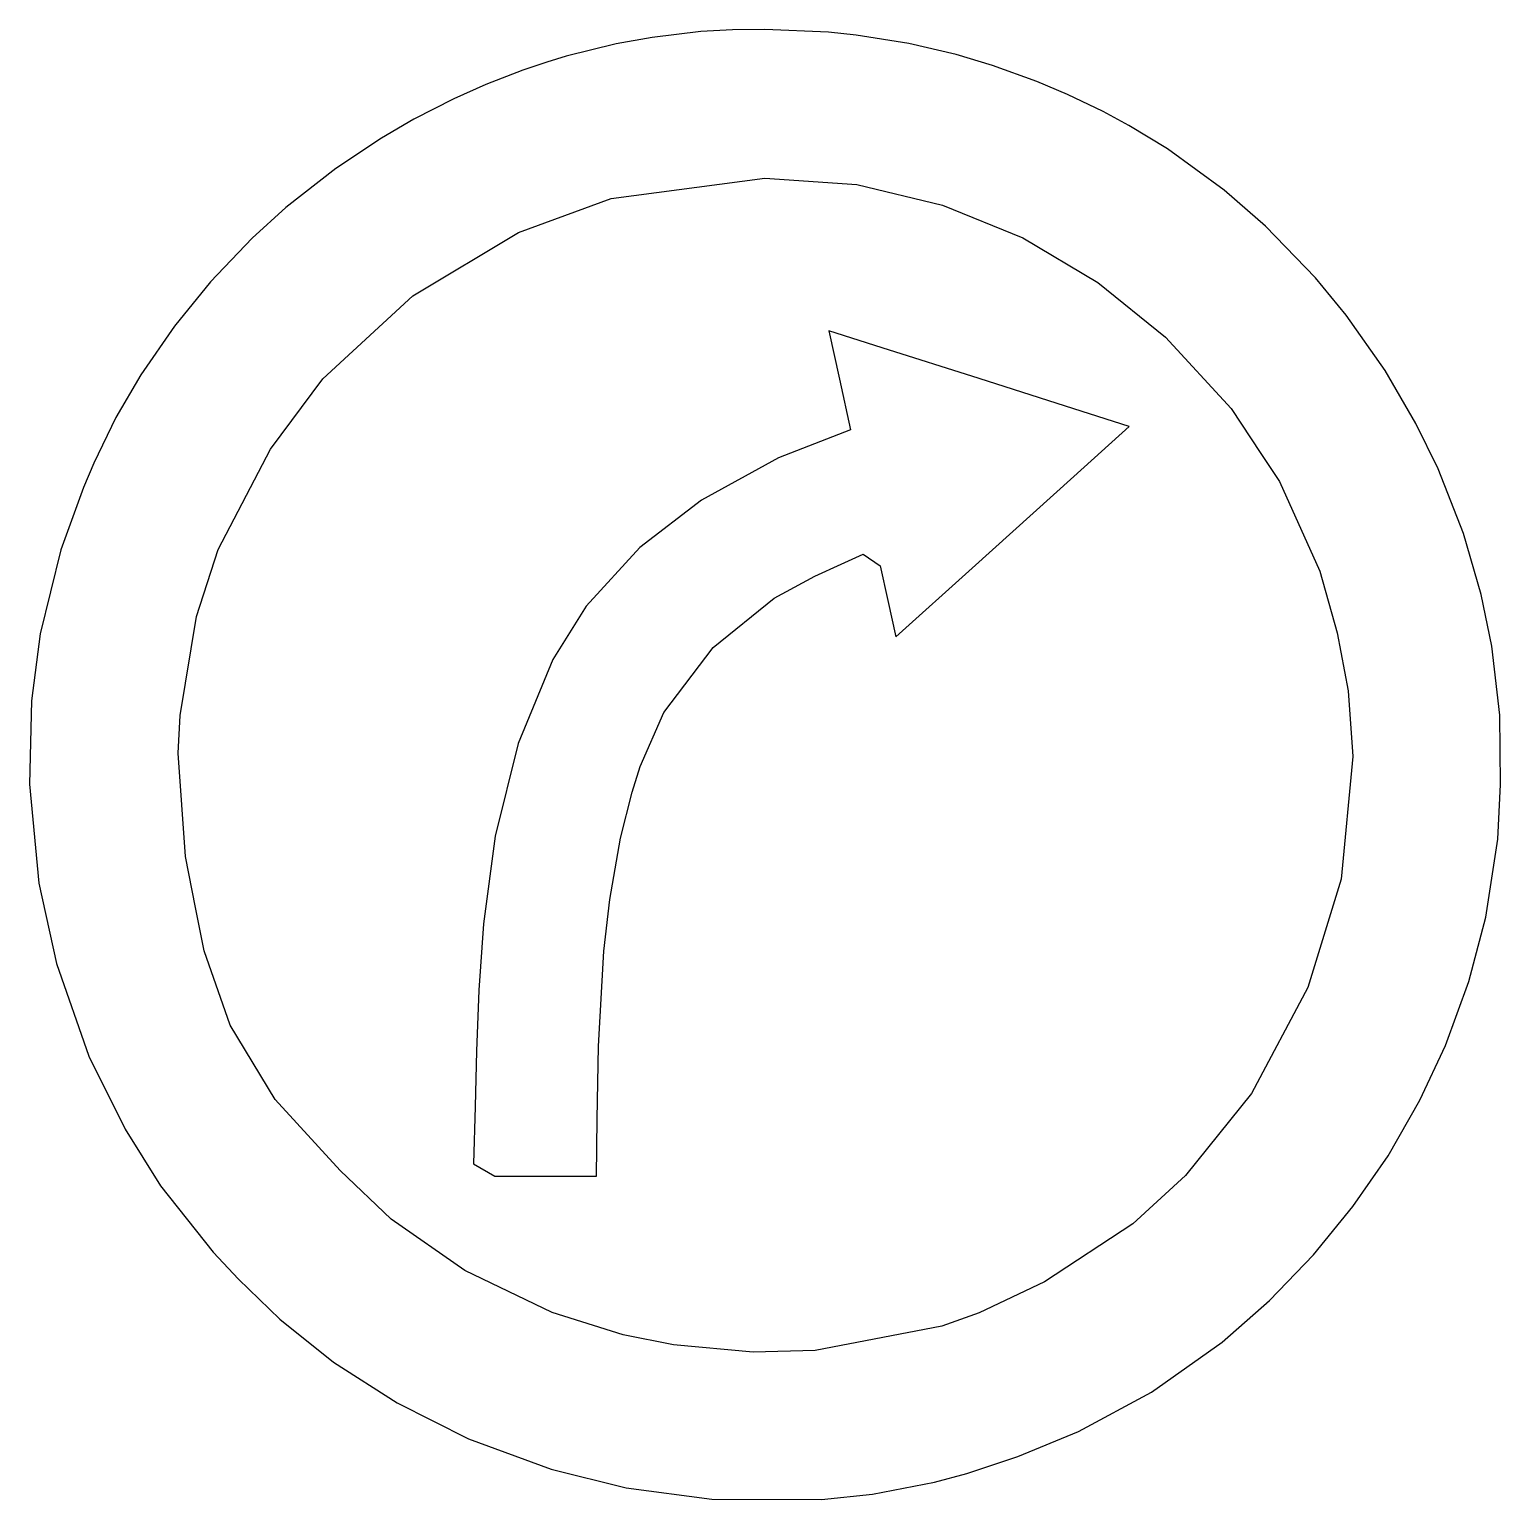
# Model space of a CAD drawing. Extents: x 0.4 to 79.6, y 0.4 to 79.5.
import ezdxf

# ---------------------------------------------------------------- set-up
doc = ezdxf.new("R2010")
doc.units = 0
doc.layers.get('0').update_dxf_attribs({"linetype": 'CONTINUOUS'})

msp = doc.modelspace()

# ---------------------------------------------------------------- linework, layer by layer
at = {"color": 1}
for p, q in [((36.539913, 79.384975), (33.916326, 79.0739)), ((38.236641, 79.484509), (36.539913, 79.384975)), ((39.980881, 79.503199), (38.236641, 79.484509)), ((43.393313, 79.358263), (39.980881, 79.503199)), ((44.890595, 79.200546), (43.393313, 79.358263)), ((47.719961, 78.743297), (44.890595, 79.200546)), ((31.972582, 78.719915), (29.292178, 78.056616)), ((33.916326, 79.0739), (31.972582, 78.719915)), ((50.267367, 78.148104), (47.719961, 78.743297)), ((28.245911, 77.741421), (26.960892, 77.309916)), ((29.292178, 78.056616), (28.245911, 77.741421)), ((52.23435, 77.563826), (50.267367, 78.148104)), ((26.960892, 77.309916), (24.956215, 76.536113)), ((54.613966, 76.702542), (52.23435, 77.563826)), ((24.956215, 76.536113), (23.232031, 75.76827)), ((56.262914, 75.99958), (54.613966, 76.702542)), ((23.232031, 75.76827), (21.090454, 74.674549)), ((58.176861, 75.090687), (56.262914, 75.99958)), ((21.090454, 74.674549), (19.345211, 73.660009)), ((59.570745, 74.340101), (58.176861, 75.090687)), ((19.345211, 73.660009), (16.894103, 72.028605)), ((61.641734, 73.076388), (59.570745, 74.340101)), ((64.688599, 70.85719), (61.641734, 73.076388)), ((16.894103, 72.028605), (14.204391, 69.919743)), ((31.709312, 70.409719), (39.980881, 71.503199)), ((39.980881, 71.503199), (44.934204, 71.157431)), ((44.934204, 71.157431), (49.541875, 70.049323)), ((65.955206, 69.754808), (64.688599, 70.85719)), ((14.204391, 69.919743), (12.379335, 68.263087)), ((26.716417, 68.571338), (31.709312, 70.409719)), ((49.541875, 70.049323), (53.850619, 68.282729)), ((66.926206, 68.909707), (65.955206, 69.754808)), ((69.605361, 66.140516), (66.926206, 68.909707)), ((12.379335, 68.263087), (10.142251, 65.923874)), ((21.027157, 65.167939), (26.716417, 68.571338)), ((53.850619, 68.282729), (57.898707, 65.881897)), ((10.142251, 65.923874), (8.203361, 63.544473)), ((57.898707, 65.881897), (61.535893, 62.951183)), ((71.260449, 64.130938), (69.605361, 66.140516)), ((16.193258, 60.70265), (21.027157, 65.167939)), ((73.357258, 61.146021), (71.260449, 64.130938)), ((8.203361, 63.544473), (6.396132, 60.921799)), ((61.535893, 62.951183), (65.061765, 59.103594)), ((75.014166, 58.302271), (73.357258, 61.146021)), ((6.396132, 60.921799), (5.055003, 58.613715)), ((13.366183, 56.922801), (16.193258, 60.70265)), ((5.055003, 58.613715), (3.861575, 56.166983)), ((65.061765, 59.103594), (66.666933, 56.688851)), ((76.207758, 55.85466), (75.014166, 58.302271)), ((10.551729, 51.522227), (13.366183, 56.922801)), ((66.666933, 56.688851), (67.666413, 55.185277)), ((3.861575, 56.166983), (3.312318, 54.857055)), ((77.570522, 52.377217), (76.207758, 55.85466)), ((3.312318, 54.857055), (2.085823, 51.498214)), ((67.666413, 55.185277), (69.839818, 50.356399)), ((78.522387, 49.105532), (77.570522, 52.377217)), ((2.085823, 51.498214), (0.987505, 46.981199)), ((9.387731, 47.914675), (10.551729, 51.522227)), ((69.839818, 50.356399), (70.770264, 47.030867)), ((79.092979, 46.322298), (78.522387, 49.105532)), ((8.508537, 42.591903), (9.387731, 47.914675)), ((0.987505, 46.981199), (0.517954, 43.380752)), ((70.770264, 47.030867), (71.363592, 43.917251)), ((79.520747, 42.610475), (79.092979, 46.322298)), ((71.363592, 43.917251), (71.618998, 40.377351)), ((0.517954, 43.380752), (0.400504, 38.888167)), ((8.411949, 40.559075), (8.508537, 42.591903)), ((79.567923, 38.882707), (79.520747, 42.610475)), ((8.794656, 35.00714), (8.411949, 40.559075)), ((71.618998, 40.377351), (70.981717, 33.787221)), ((0.400504, 38.888167), (0.914181, 33.569701)), ((79.411597, 35.942643), (79.567923, 38.882707)), ((78.768715, 31.744209), (79.411597, 35.942643)), ((9.345237, 32.252351), (8.794656, 35.00714)), ((0.914181, 33.569701), (1.864596, 29.245542)), ((70.981717, 33.787221), (69.195932, 27.953623)), ((9.809389, 29.930007), (9.345237, 32.252351)), ((77.861115, 28.282154), (78.768715, 31.744209)), ((11.199489, 25.932421), (9.809389, 29.930007)), ((1.864596, 29.245542), (3.603681, 24.265639)), ((69.195932, 27.953623), (66.159821, 22.251465)), ((76.602525, 24.835903), (77.861115, 28.282154)), ((13.63358, 21.927948), (11.199489, 25.932421)), ((75.22114, 21.883288), (76.602525, 24.835903)), ((3.603681, 24.265639), (5.544456, 20.322687)), ((66.159821, 22.251465), (62.620761, 17.843995)), ((17.116866, 18.111975), (13.63358, 21.927948)), ((73.512901, 18.903343), (75.22114, 21.883288)), ((5.544456, 20.322687), (7.456434, 17.276676)), ((71.625704, 16.164347), (73.512901, 18.903343)), ((19.873009, 15.492919), (17.116866, 18.111975)), ((62.620761, 17.843995), (59.784044, 15.244162)), ((7.456434, 17.276676), (10.282526, 13.703779)), ((69.504258, 13.566606), (71.625704, 16.164347)), ((23.825526, 12.719295), (19.873009, 15.492919)), ((59.784044, 15.244162), (55.030823, 12.122827)), ((10.282526, 13.703779), (11.658565, 12.253113)), ((67.129982, 11.107195), (69.504258, 13.566606)), ((28.535845, 10.458868), (23.825526, 12.719295)), ((11.658565, 12.253113), (13.879867, 10.109714)), ((55.030823, 12.122827), (51.501554, 10.439475)), ((64.579344, 8.876384), (67.129982, 11.107195)), ((32.351855, 9.267063), (28.535845, 10.458868)), ((51.501554, 10.439475), (49.498814, 9.72977)), ((13.879867, 10.109714), (16.762858, 7.801067)), ((49.498814, 9.72977), (42.685309, 8.417345)), ((35.05637, 8.721383), (32.351855, 9.267063)), ((39.347802, 8.328765), (35.05637, 8.721383)), ((60.782338, 6.184643), (64.579344, 8.876384)), ((42.685309, 8.417345), (39.347802, 8.328765)), ((16.762858, 7.801067), (20.182854, 5.596844)), ((20.182854, 5.596844), (24.033607, 3.665225)), ((56.86105, 4.05492), (60.782338, 6.184643)), ((53.582881, 2.710072), (56.86105, 4.05492)), ((24.033607, 3.665225), (28.470849, 2.036024)), ((50.842682, 1.794386), (53.582881, 2.710072)), ((28.470849, 2.036024), (32.511686, 1.037063)), ((49.10578, 1.33539), (50.842682, 1.794386)), ((32.511686, 1.037063), (37.124165, 0.415262)), ((45.777957, 0.699246), (49.10578, 1.33539)), ((37.124165, 0.415262), (43.018671, 0.400054)), ((43.018671, 0.400054), (45.777957, 0.699246))]:
    msp.add_line(p, q, dxfattribs=at)
at = {"color": 5}
for p, q in [((46.281923, 62.373229), (43.426429, 63.281054)), ((43.426429, 63.281054), (43.991678, 60.693208)), ((51.505829, 60.712436), (46.281923, 62.373229)), ((43.991678, 60.693208), (44.589233, 57.957454)), ((56.603008, 59.091933), (51.505829, 60.712436)), ((59.587862, 58.142982), (56.603008, 59.091933)), ((44.589233, 57.957454), (40.718014, 56.456299)), ((56.602981, 55.450884), (59.587862, 58.142982)), ((40.718014, 56.456299), (36.560585, 54.178423)), ((51.138713, 50.522593), (56.602981, 55.450884)), ((36.560585, 54.178423), (33.25145, 51.633677)), ((33.25145, 51.633677), (30.357991, 48.465885)), ((42.673116, 50.082479), (44.090155, 50.722122)), ((44.090155, 50.722122), (45.266001, 51.274751)), ((45.266001, 51.274751), (46.188574, 50.644541)), ((40.472796, 48.903255), (42.673116, 50.082479)), ((46.188574, 50.644541), (46.596707, 48.779214)), ((47.026719, 46.813937), (51.138713, 50.522593)), ((30.357991, 48.465885), (28.573942, 45.609796)), ((37.187772, 46.25058), (40.472796, 48.903255)), ((46.596707, 48.779214), (47.026719, 46.813937)), ((34.54654, 42.742995), (37.187772, 46.25058)), ((28.573942, 45.609796), (26.69751, 41.082766)), ((33.264288, 39.846301), (34.54654, 42.742995)), ((26.69751, 41.082766), (25.467188, 36.097224)), ((32.832394, 38.465671), (33.264288, 39.846301)), ((32.208385, 35.987304), (32.832394, 38.465671)), ((25.467188, 36.097224), (24.840103, 31.373782)), ((31.62825, 32.682261), (32.208385, 35.987304)), ((31.316065, 29.902882), (31.62825, 32.682261)), ((24.840103, 31.373782), (24.59244, 27.815518)), ((31.03121, 24.800319), (31.316065, 29.902882)), ((24.59244, 27.815518), (24.466869, 24.526712)), ((30.955991, 20.86375), (31.03121, 24.800319)), ((24.466869, 24.526712), (24.393757, 21.557703)), ((24.393757, 21.557703), (24.303708, 18.465453)), ((30.918846, 17.793524), (30.955991, 20.86375)), ((24.303708, 18.465453), (25.452444, 17.793524)), ((25.452444, 17.793524), (27.15605, 17.793524)), ((27.15605, 17.793524), (29.517445, 17.793524)), ((29.517445, 17.793524), (30.918846, 17.793524))]:
    msp.add_line(p, q, dxfattribs=at)

doc.saveas('drawing.dxf')
